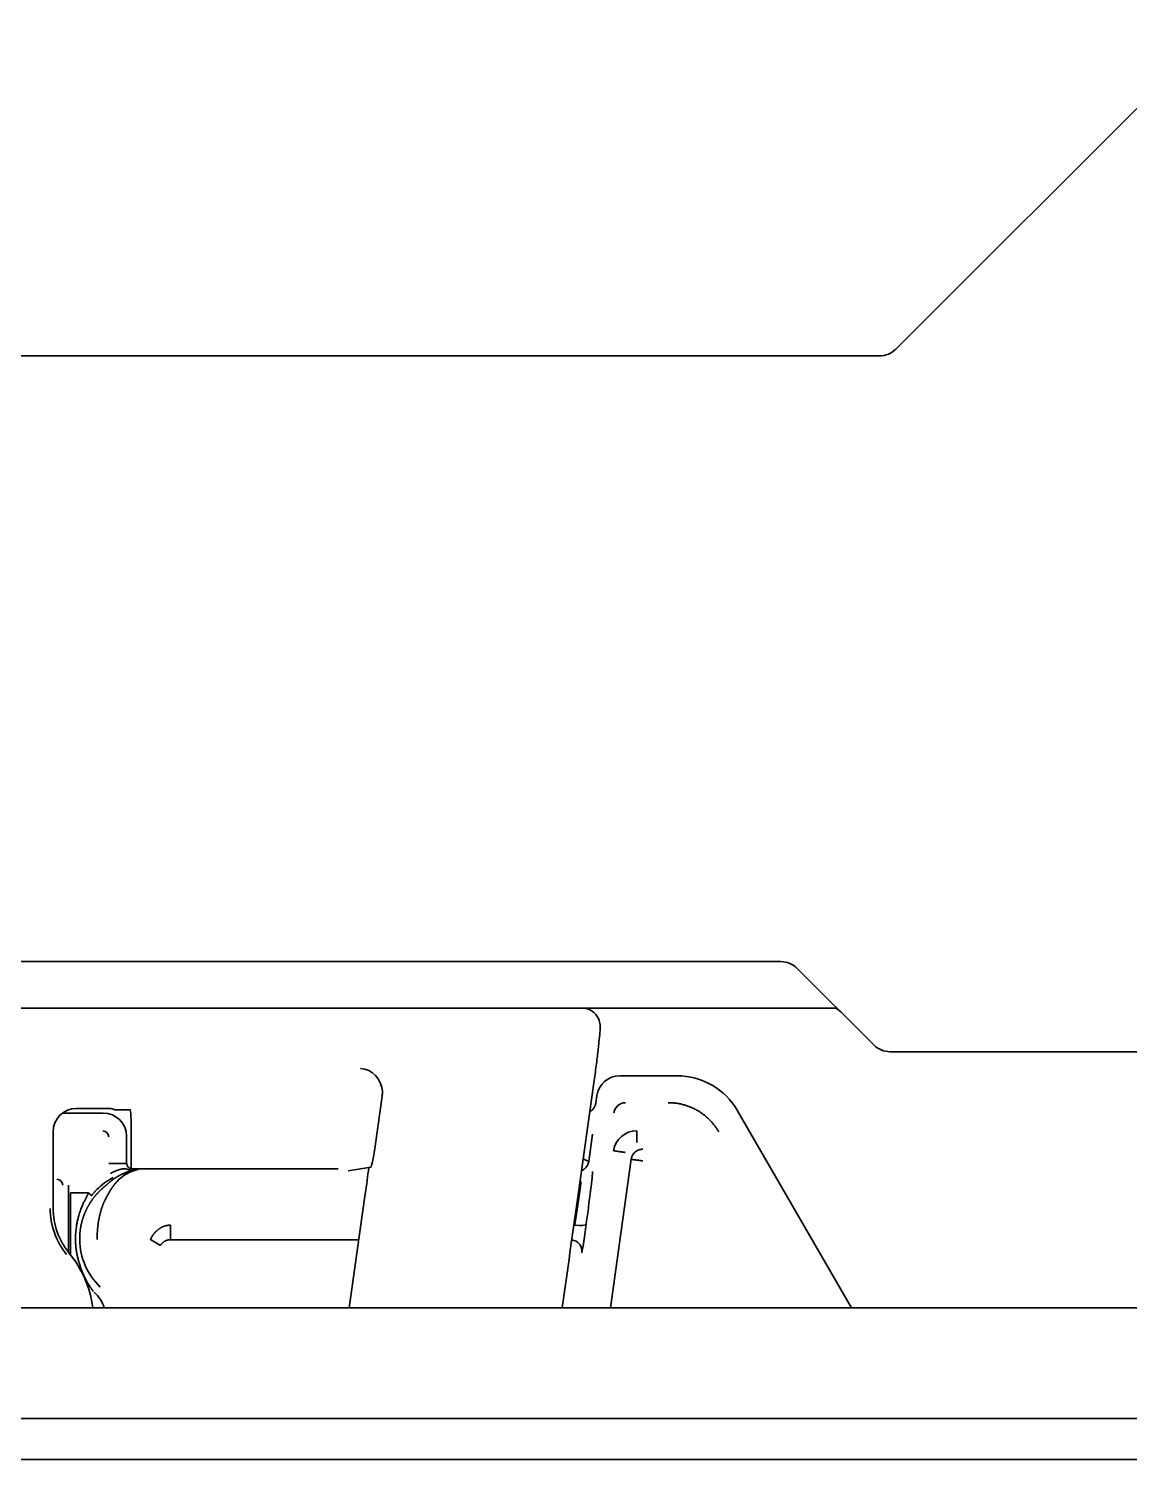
# Model space of a CAD drawing. Extents: x 53 to 4125, y 6244 to 9910.
# Drawn here: x 2729.7 to 2777, y 9778.4 to 9839.8 of the extents above; entities that cross this region are included whole.
import ezdxf

# ---------------------------------------------------------------- set-up
doc = ezdxf.new("R2010")
doc.units = 0
doc.header["$LTSCALE"] = 5
doc.layers.add('1', color=7, linetype='CONTINUOUS', true_color=0xffffff)
doc.layers.add('4', color=7, linetype='CONTINUOUS', true_color=0xffffff)

msp = doc.modelspace()

# ---------------------------------------------------------------- linework, layer by layer
at = {"layer": '1', "color": 7, "linetype": 'Continuous', "lineweight": 35}
for p, q in [((2766.934, 9826.052), (2780.689, 9839.807)), ((2412.323, 9825.759), (2766.227, 9825.759)), ((2761.995, 9799.759), (2416.556, 9799.759)), ((2762.702, 9799.466), (2765.982, 9796.186)), ((2414.142, 9797.759), (2764.409, 9797.759)), ((2695.068, 9797.759), (2753.483, 9797.759)), ((2902.568, 9795.893), (2766.689, 9795.893)), ((2753.285, 9789.648), (2753.988, 9794.655)), ((2744.891, 9793.991), (2744.602, 9791.934)), ((2731.775, 9793.454), (2732.801, 9793.454)), ((2733.3, 9793.446), (2733.434, 9793.401)), ((2733.933, 9793.393), (2734.083, 9793.393)), ((2730.775, 9792.454), (2730.775, 9789.165)), ((2734.125, 9792.41), (2734.125, 9790.864)), ((2743.433, 9790.777), (2744.316, 9790.919)), ((2744.409, 9790.934), (2744.316, 9790.919)), ((2744.168, 9789.786), (2743.482, 9784.904))]:
    msp.add_line(p, q, dxfattribs=at)
for centre, radius, start, end in [((2766.227, 9826.759), 1, 270, 315), ((2761.995, 9798.759), 1, 45, 89.99978), ((2763.861, 9796.893), 1, 45, 60.01102), ((2766.689, 9796.893), 1, 225, 270), ((2733.775, 9789.165), 3.127, 180, 219.26803), ((2733.775, 9789.165), 3, 180, 219.26803), ((2727.775, 9784.259), 4.75, 7.7957, 39.26803)]:
    msp.add_arc(centre, radius, start, end, dxfattribs=at)
for centre, major_axis, ratio, start_param, end_param in [((2743.96, 9794.179), (0.353, -0.945), 0.923303, 1.238396, 2.756833), ((2743.899, 9794.127), (0.757, 0.658), 0.996825, 5.429549, 5.618385), ((2731.775, 9792.454), (0.447, -0.895), 0.99981, 2.678052, 4.248696), ((2732.801, 9793.445), (0.5, 0), 0.017455, 0.05236, 1.570796), ((2733.933, 9793.401), (0.5, 0), 0.017455, 3.193953, 4.712389), ((2734.073, 9792.41), (0, -1), 0.052408, 1.570796, 3.124139), ((2744.549, 9791.934), (-0.141, -1), 0.051895, 0.01604, 1.57811), ((2744.009, 9789.786), (-0.423, -3), 0.051895, 1.57811, 1.965445), ((2749.784, 9789.648), (-13.966, -99.249), 0.03458, 1.527844, 1.575662)]:
    msp.add_ellipse(centre, major_axis=major_axis, ratio=ratio, start_param=start_param, end_param=end_param, dxfattribs=at)
msp.add_open_spline([(2753.988, 9794.655), (2754.006, 9794.78), (2754.055, 9795.139), (2754.131, 9795.723), (2754.198, 9796.313), (2754.236, 9796.732), (2754.245, 9796.921), (2754.238, 9797.083), (2754.204, 9797.242), (2754.126, 9797.416), (2753.975, 9797.594), (2753.749, 9797.728), (2753.576, 9797.758), (2753.483, 9797.759)], degree=3, knots=[0, 0, 0, 0, 0.083409, 0.243524, 0.404093, 0.565902, 0.698514, 0.750244, 0.784405, 0.828957, 0.880749, 0.940293, 1, 1, 1, 1], dxfattribs=at)
at = {"layer": '4', "color": 7, "linetype": 'Continuous', "lineweight": 35}
for p, q in [((2757.544, 9794.859), (2755.089, 9794.859)), ((2754.056, 9793.69), (2754.099, 9793.998)), ((2732.926, 9793.259), (2731.182, 9793.259)), ((2765.023, 9784.904), (2760.141, 9793.36)), ((2755.813, 9792.001), (2755.813, 9792.501)), ((2733.925, 9791.109), (2733.925, 9792.26)), ((2753.921, 9792.352), (2753.757, 9791.185)), ((2755.576, 9791.273), (2754.681, 9784.904)), ((2733.157, 9791.091), (2733.907, 9791.091)), ((2734.157, 9790.841), (2734.157, 9790.811)), ((2743.004, 9790.859), (2734.175, 9790.859)), ((2731.434, 9790.167), (2731.434, 9787.289)), ((2731.514, 9789.83), (2732.296, 9789.83)), ((2735.811, 9787.823), (2735.811, 9788.447)), ((2734.945, 9787.825), (2735.377, 9787.575)), ((2743.892, 9787.823), (2735.811, 9787.823)), ((2732.298, 9785.889), (2732.237, 9785.889)), ((2891.525, 9784.904), (2623.431, 9784.904)), ((2287.01, 9780.143), (2891.541, 9780.143)), ((2285.043, 9778.393), (2893.507, 9778.393))]:
    msp.add_line(p, q, dxfattribs=at)
for centre, radius, start, end in [((2755.813, 9791.501), 1, 89.99776, 172.00226), ((2734.775, 9787.859), 2.998, 118.47936, 135.01459), ((2734.775, 9787.859), 2.862, 180.92397, 226.25012), ((2731.277, 9784.29), 1.8, 19.95637, 45.5863)]:
    msp.add_arc(centre, radius, start, end, dxfattribs=at)
for centre, major_axis, ratio, start_param, end_param in [((2755.09, 9793.859), (0.342, -0.94), 0.99931, 2.792529, 4.223191), ((2757.542, 9791.857), (-1.501, -2.6), 0.999188, 2.618346, 3.66484), ((2732.925, 9792.259), (0.708, 0.708), 0.998783, 5.498396, 7.067974), ((2753.561, 9793.76), (0.171, -0.47), 0.99931, 0.151377, 1.081598), ((2755.328, 9793.204), (-0.171, 0.47), 0.99931, 5.934122, 7.364783), ((2732.907, 9792.241), (-0.177, -0.177), 0.998783, 2.356803, 3.926382), ((2734.775, 9789.062), (0, -1.812), 0.96827, 3.331502, 3.941795), ((2734.175, 9791.109), (0.177, 0.177), 0.998783, 2.356803, 3.926382), ((2734.157, 9791.003), (0.04, -0.196), 0.561653, 5.937302, 6.272638), ((2734.262, 9791.023), (0.033, -0.197), 0.640804, 6.024258, 6.271814), ((2753.491, 9787.756), (-0.422, -3), 0.017285, 1.824668, 3.109116), ((2730.934, 9790.167), (0.177, 0.177), 0.998783, 5.498396, 7.067974), ((2753.152, 9788.572), (-0.495, 0.067), 0.246669, 1.604334, 3.123583), ((2753.595, 9788.253), (-0.141, -1), 0.017285, 0.019883, 1.824668), ((2752.959, 9787.323), (-0.328, 0.377), 0.999646, 3.857353, 5.432757)]:
    msp.add_ellipse(centre, major_axis=major_axis, ratio=ratio, start_param=start_param, end_param=end_param, dxfattribs=at)
msp.add_open_spline([(2759.33, 9792.455), (2759.165, 9792.74), (2758.7, 9793.205), (2758.131, 9793.534), (2757.495, 9793.704), (2757.166, 9793.704)], degree=2, dxfattribs=at)
for points, degree, knots in [([(2753.756, 9791.186), (2753.75, 9791.189), (2753.67, 9791.224), (2753.532, 9791.286), (2753.525, 9791.289), (2753.518, 9791.292)], 3, [0, 0, 0, 0, 0.950768, 0.950768, 1, 1, 1, 1]), ([(2755.318, 9791.57), (2755.317, 9791.57), (2755.314, 9791.571), (2755.3, 9791.573), (2755.29, 9791.574), (2755.265, 9791.578), (2755.249, 9791.58), (2755.213, 9791.585), (2755.193, 9791.588), (2755.147, 9791.594), (2755.122, 9791.598), (2755.068, 9791.605), (2755.04, 9791.609), (2754.981, 9791.618), (2754.95, 9791.622), (2754.887, 9791.631), (2754.855, 9791.635), (2754.823, 9791.64)], 3, [0, 0, 0, 0, 0.125, 0.125, 0.25, 0.25, 0.375, 0.375, 0.5, 0.5, 0.625, 0.625, 0.75, 0.75, 0.875, 0.875, 1, 1, 1, 1]), ([(2756.071, 9791.705), (2756.068, 9791.705), (2756.061, 9791.705), (2756.05, 9791.705), (2756.04, 9791.704), (2756.03, 9791.704), (2756.02, 9791.703), (2756.01, 9791.702), (2756, 9791.7), (2755.991, 9791.699), (2755.981, 9791.697), (2755.972, 9791.695), (2755.963, 9791.694), (2755.954, 9791.692), (2755.945, 9791.689), (2755.937, 9791.687), (2755.928, 9791.685), (2755.92, 9791.682), (2755.912, 9791.679), (2755.904, 9791.677), (2755.896, 9791.674), (2755.888, 9791.671), (2755.881, 9791.668), (2755.873, 9791.665), (2755.866, 9791.661), (2755.859, 9791.658), (2755.852, 9791.655), (2755.845, 9791.651), (2755.839, 9791.648), (2755.832, 9791.645), (2755.826, 9791.641), (2755.82, 9791.638), (2755.814, 9791.634), (2755.808, 9791.63), (2755.802, 9791.627), (2755.797, 9791.623), (2755.791, 9791.62), (2755.786, 9791.616), (2755.781, 9791.612), (2755.776, 9791.609), (2755.771, 9791.605), (2755.766, 9791.602), (2755.762, 9791.598), (2755.757, 9791.595), (2755.753, 9791.591), (2755.749, 9791.588), (2755.745, 9791.584), (2755.741, 9791.581), (2755.737, 9791.577), (2755.733, 9791.574), (2755.73, 9791.571), (2755.726, 9791.567), (2755.723, 9791.564), (2755.72, 9791.561), (2755.703, 9791.545), (2755.677, 9791.515), (2755.647, 9791.471), (2755.625, 9791.431), (2755.606, 9791.389), (2755.591, 9791.346), (2755.582, 9791.31), (2755.578, 9791.287), (2755.577, 9791.278), (2755.576, 9791.273)], 3, [0, 0, 0, 0, 0.014618, 0.029072, 0.043363, 0.05749, 0.071454, 0.085255, 0.098892, 0.112366, 0.125676, 0.138823, 0.151806, 0.164626, 0.177283, 0.189776, 0.202105, 0.214271, 0.226274, 0.238113, 0.249789, 0.261302, 0.272651, 0.283836, 0.294858, 0.305717, 0.316412, 0.326944, 0.337312, 0.347517, 0.357558, 0.367436, 0.37715, 0.386701, 0.396089, 0.405313, 0.414373, 0.42327, 0.432004, 0.440574, 0.448981, 0.457225, 0.465305, 0.473221, 0.480974, 0.488564, 0.49599, 0.503252, 0.510352, 0.517287, 0.52406, 0.530669, 0.537114, 0.543396, 0.549515, 0.635298, 0.709598, 0.772409, 0.823728, 0.903509, 0.960638, 0.981673, 1, 1, 1, 1]), ([(2756.071, 9791.204), (2756.039, 9791.208), (2756.007, 9791.213), (2755.944, 9791.222), (2755.913, 9791.226), (2755.854, 9791.234), (2755.825, 9791.238), (2755.772, 9791.246), (2755.747, 9791.249), (2755.701, 9791.256), (2755.68, 9791.259), (2755.644, 9791.264), (2755.629, 9791.266), (2755.603, 9791.269), (2755.594, 9791.271), (2755.58, 9791.273), (2755.577, 9791.273), (2755.576, 9791.273)], 3, [0, 0, 0, 0, 0.125, 0.125, 0.25, 0.25, 0.375, 0.375, 0.5, 0.5, 0.625, 0.625, 0.75, 0.75, 0.875, 0.875, 1, 1, 1, 1]), ([(2733.073, 9790.179), (2733.078, 9790.183), (2733.087, 9790.193), (2733.102, 9790.206), (2733.116, 9790.22), (2733.131, 9790.234), (2733.146, 9790.247), (2733.161, 9790.26), (2733.176, 9790.273), (2733.191, 9790.286), (2733.206, 9790.299), (2733.221, 9790.312), (2733.237, 9790.324), (2733.252, 9790.337), (2733.268, 9790.349), (2733.283, 9790.361), (2733.299, 9790.373), (2733.314, 9790.385), (2733.33, 9790.396), (2733.346, 9790.408), (2733.362, 9790.419), (2733.377, 9790.43), (2733.393, 9790.441), (2733.409, 9790.452), (2733.425, 9790.463), (2733.442, 9790.474), (2733.458, 9790.484), (2733.474, 9790.494), (2733.49, 9790.505), (2733.506, 9790.515), (2733.523, 9790.525), (2733.539, 9790.534), (2733.555, 9790.544), (2733.572, 9790.553), (2733.588, 9790.563), (2733.605, 9790.572), (2733.621, 9790.581), (2733.638, 9790.59), (2733.655, 9790.598), (2733.671, 9790.607), (2733.688, 9790.616), (2733.705, 9790.624), (2733.721, 9790.632), (2733.738, 9790.64), (2733.755, 9790.648), (2733.772, 9790.656), (2733.788, 9790.663), (2733.805, 9790.671), (2733.822, 9790.678), (2733.839, 9790.685), (2733.856, 9790.692), (2733.873, 9790.699), (2733.889, 9790.706), (2733.906, 9790.712), (2733.923, 9790.719), (2733.94, 9790.725), (2733.957, 9790.731), (2733.974, 9790.737), (2733.991, 9790.743), (2734.008, 9790.749), (2734.025, 9790.754), (2734.042, 9790.76), (2734.058, 9790.765), (2734.075, 9790.77), (2734.092, 9790.775), (2734.109, 9790.78), (2734.126, 9790.785), (2734.143, 9790.79), (2734.16, 9790.794), (2734.176, 9790.798), (2734.193, 9790.803), (2734.21, 9790.807), (2734.227, 9790.811), (2734.244, 9790.815), (2734.26, 9790.818), (2734.277, 9790.822), (2734.288, 9790.824), (2734.294, 9790.825)], 3, [0, 0, 0, 0, 0.021215, 0.042217, 0.063005, 0.08358, 0.103942, 0.12409, 0.144025, 0.163747, 0.183256, 0.202551, 0.221633, 0.240501, 0.259156, 0.277598, 0.295827, 0.313842, 0.331645, 0.349234, 0.366609, 0.383772, 0.400721, 0.417457, 0.43398, 0.45029, 0.466386, 0.48227, 0.49794, 0.513397, 0.528641, 0.543672, 0.55849, 0.573094, 0.587486, 0.601665, 0.61563, 0.629383, 0.642923, 0.656249, 0.669363, 0.682264, 0.694952, 0.707427, 0.719689, 0.731739, 0.743575, 0.755199, 0.76661, 0.777809, 0.788795, 0.799568, 0.810129, 0.820477, 0.830613, 0.840536, 0.850247, 0.859745, 0.869032, 0.878106, 0.886968, 0.895618, 0.904056, 0.912282, 0.920297, 0.9281, 0.935691, 0.943071, 0.950239, 0.957196, 0.963943, 0.970478, 0.976803, 0.982917, 0.988821, 0.994515, 1, 1, 1, 1]), ([(2733.252, 9790.671), (2733.252, 9790.672), (2733.252, 9790.672), (2733.252, 9790.673), (2733.252, 9790.674), (2733.252, 9790.675), (2733.253, 9790.676), (2733.254, 9790.677), (2733.255, 9790.678), (2733.256, 9790.679), (2733.258, 9790.681), (2733.26, 9790.682), (2733.262, 9790.684), (2733.264, 9790.685), (2733.266, 9790.687), (2733.269, 9790.688), (2733.272, 9790.69), (2733.275, 9790.692), (2733.279, 9790.694), (2733.282, 9790.696), (2733.286, 9790.698), (2733.29, 9790.7), (2733.294, 9790.702), (2733.299, 9790.704), (2733.304, 9790.706), (2733.309, 9790.709), (2733.314, 9790.711), (2733.319, 9790.714), (2733.325, 9790.716), (2733.331, 9790.719), (2733.337, 9790.722), (2733.344, 9790.725), (2733.351, 9790.728), (2733.357, 9790.731), (2733.365, 9790.734), (2733.372, 9790.737), (2733.38, 9790.74), (2733.388, 9790.743), (2733.396, 9790.747), (2733.404, 9790.75), (2733.413, 9790.754), (2733.421, 9790.758), (2733.43, 9790.761), (2733.44, 9790.765), (2733.449, 9790.769), (2733.459, 9790.773), (2733.474, 9790.78), (2733.496, 9790.788), (2733.522, 9790.798), (2733.547, 9790.807), (2733.571, 9790.816), (2733.595, 9790.823), (2733.616, 9790.83), (2733.637, 9790.836), (2733.657, 9790.841), (2733.676, 9790.846), (2733.695, 9790.85), (2733.715, 9790.854), (2733.733, 9790.857), (2733.751, 9790.859), (2733.768, 9790.861), (2733.784, 9790.862), (2733.799, 9790.863), (2733.814, 9790.864), (2733.829, 9790.864), (2733.843, 9790.864), (2733.856, 9790.863), (2733.869, 9790.862), (2733.882, 9790.86), (2733.894, 9790.859), (2733.906, 9790.857), (2733.917, 9790.855), (2733.929, 9790.852), (2733.94, 9790.85), (2733.952, 9790.847), (2733.963, 9790.844), (2733.974, 9790.841), (2733.986, 9790.838), (2733.997, 9790.835), (2734.009, 9790.831), (2734.021, 9790.828), (2734.033, 9790.825), (2734.045, 9790.822), (2734.058, 9790.82), (2734.07, 9790.817), (2734.084, 9790.815), (2734.098, 9790.813), (2734.112, 9790.812), (2734.126, 9790.811), (2734.141, 9790.811), (2734.152, 9790.811), (2734.157, 9790.811)], 3, [0, 0, 0, 0, 0.000699, 0.001429, 0.002244, 0.00318, 0.004265, 0.005514, 0.006939, 0.008548, 0.010346, 0.012338, 0.014526, 0.016914, 0.019504, 0.022299, 0.0253, 0.028509, 0.031927, 0.035558, 0.039401, 0.04346, 0.047735, 0.052228, 0.056942, 0.061877, 0.067035, 0.072419, 0.078029, 0.083869, 0.089938, 0.096241, 0.102777, 0.109549, 0.116559, 0.123809, 0.131301, 0.139035, 0.147015, 0.155242, 0.163717, 0.172443, 0.181421, 0.190652, 0.200139, 0.209882, 0.219884, 0.247611, 0.274591, 0.300786, 0.326162, 0.350688, 0.374338, 0.397091, 0.418927, 0.439834, 0.462609, 0.484893, 0.506678, 0.527957, 0.548723, 0.568975, 0.588711, 0.607934, 0.626647, 0.644856, 0.66257, 0.679801, 0.69656, 0.712866, 0.728734, 0.744185, 0.759243, 0.77393, 0.788275, 0.802305, 0.816051, 0.829547, 0.842826, 0.855924, 0.868879, 0.88173, 0.894518, 0.907286, 0.920076, 0.932934, 0.945909, 0.959049, 0.972406, 0.986037, 1, 1, 1, 1]), ([(2734.157, 9790.811), (2734.161, 9790.812), (2734.166, 9790.813), (2734.178, 9790.815), (2734.185, 9790.816), (2734.204, 9790.819), (2734.216, 9790.82), (2734.239, 9790.824), (2734.251, 9790.825), (2734.262, 9790.827)], 3, [0, 0, 0, 0, 0.128205, 0.128205, 0.333333, 0.333333, 0.661538, 0.661538, 1, 1, 1, 1]), ([(2734.294, 9790.825), (2734.283, 9790.824), (2734.272, 9790.822), (2734.251, 9790.818), (2734.24, 9790.816), (2734.222, 9790.812), (2734.215, 9790.811), (2734.204, 9790.809), (2734.2, 9790.808), (2734.195, 9790.807)], 3, [0, 0, 0, 0, 0.338462, 0.338462, 0.666667, 0.666667, 0.871795, 0.871795, 1, 1, 1, 1]), ([(2734.262, 9790.827), (2734.27, 9790.828), (2734.278, 9790.829), (2734.298, 9790.831), (2734.31, 9790.833), (2734.342, 9790.836), (2734.362, 9790.837), (2734.403, 9790.84), (2734.423, 9790.84), (2734.444, 9790.841)], 3, [0, 0, 0, 0, 0.128205, 0.128205, 0.333333, 0.333333, 0.661538, 0.661538, 1, 1, 1, 1]), ([(2734.444, 9790.841), (2734.427, 9790.84), (2734.41, 9790.839), (2734.377, 9790.837), (2734.36, 9790.835), (2734.334, 9790.832), (2734.323, 9790.83), (2734.307, 9790.828), (2734.3, 9790.827), (2734.294, 9790.825)], 3, [0, 0, 0, 0, 0.338462, 0.338462, 0.666667, 0.666667, 0.871795, 0.871795, 1, 1, 1, 1]), ([(2753.757, 9791.185), (2753.748, 9791.126), (2753.729, 9791.069), (2753.672, 9790.964), (2753.634, 9790.917), (2753.547, 9790.841), (2753.498, 9790.811), (2753.446, 9790.791)], 3, [0, 0, 0, 0, 0.339854, 0.339854, 0.679709, 0.679709, 1, 1, 1, 1]), ([(2731.913, 9787.813), (2731.913, 9787.821), (2731.913, 9787.836), (2731.913, 9787.859), (2731.913, 9787.882), (2731.913, 9787.904), (2731.914, 9787.927), (2731.914, 9787.95), (2731.915, 9787.972), (2731.916, 9787.995), (2731.917, 9788.018), (2731.918, 9788.04), (2731.92, 9788.063), (2731.922, 9788.085), (2731.923, 9788.108), (2731.925, 9788.13), (2731.928, 9788.153), (2731.93, 9788.175), (2731.933, 9788.197), (2731.935, 9788.22), (2731.938, 9788.242), (2731.941, 9788.264), (2731.944, 9788.286), (2731.948, 9788.308), (2731.951, 9788.33), (2731.955, 9788.352), (2731.959, 9788.374), (2731.963, 9788.396), (2731.967, 9788.418), (2731.972, 9788.439), (2731.976, 9788.461), (2731.981, 9788.483), (2731.986, 9788.504), (2731.991, 9788.526), (2731.996, 9788.547), (2732.001, 9788.569), (2732.007, 9788.59), (2732.012, 9788.611), (2732.018, 9788.632), (2732.024, 9788.653), (2732.03, 9788.674), (2732.036, 9788.695), (2732.043, 9788.716), (2732.049, 9788.737), (2732.056, 9788.758), (2732.063, 9788.779), (2732.07, 9788.799), (2732.077, 9788.82), (2732.084, 9788.84), (2732.092, 9788.86), (2732.099, 9788.881), (2732.107, 9788.901), (2732.115, 9788.921), (2732.123, 9788.941), (2732.131, 9788.961), (2732.139, 9788.981), (2732.148, 9789.001), (2732.156, 9789.02), (2732.165, 9789.04), (2732.174, 9789.06), (2732.183, 9789.079), (2732.192, 9789.098), (2732.201, 9789.118), (2732.211, 9789.137), (2732.22, 9789.156), (2732.23, 9789.175), (2732.24, 9789.194), (2732.25, 9789.213), (2732.26, 9789.231), (2732.27, 9789.25), (2732.28, 9789.269), (2732.29, 9789.287), (2732.301, 9789.305), (2732.311, 9789.323), (2732.322, 9789.342), (2732.333, 9789.36), (2732.348, 9789.384), (2732.368, 9789.416), (2732.392, 9789.452), (2732.416, 9789.488), (2732.44, 9789.523), (2732.464, 9789.556), (2732.488, 9789.589), (2732.511, 9789.62), (2732.535, 9789.65), (2732.558, 9789.679), (2732.581, 9789.708), (2732.604, 9789.735), (2732.627, 9789.761), (2732.649, 9789.786), (2732.671, 9789.81), (2732.693, 9789.834), (2732.714, 9789.856), (2732.734, 9789.877), (2732.755, 9789.898), (2732.774, 9789.918), (2732.794, 9789.937), (2732.813, 9789.955), (2732.831, 9789.972), (2732.848, 9789.988), (2732.866, 9790.004), (2732.882, 9790.019), (2732.898, 9790.033), (2732.913, 9790.047), (2732.928, 9790.059), (2732.942, 9790.071), (2732.955, 9790.083), (2732.968, 9790.093), (2732.98, 9790.103), (2732.992, 9790.113), (2733.002, 9790.122), (2733.012, 9790.13), (2733.021, 9790.137), (2733.03, 9790.144), (2733.038, 9790.15), (2733.045, 9790.156), (2733.051, 9790.161), (2733.057, 9790.165), (2733.061, 9790.169), (2733.065, 9790.172), (2733.069, 9790.175), (2733.071, 9790.177), (2733.072, 9790.178), (2733.073, 9790.179)], 3, [0, 0, 0, 0, 0.00662, 0.013233, 0.01984, 0.02644, 0.033034, 0.039623, 0.046206, 0.052784, 0.059358, 0.065927, 0.072492, 0.079053, 0.085611, 0.092166, 0.098718, 0.105267, 0.111814, 0.118359, 0.124903, 0.131446, 0.137987, 0.144528, 0.151069, 0.15761, 0.164151, 0.170693, 0.177235, 0.183779, 0.190325, 0.196873, 0.203422, 0.209975, 0.21653, 0.223089, 0.229651, 0.236217, 0.242787, 0.249361, 0.255941, 0.262525, 0.269115, 0.27571, 0.282312, 0.28892, 0.295534, 0.302156, 0.308785, 0.315421, 0.322065, 0.328717, 0.335378, 0.342048, 0.348727, 0.355415, 0.362112, 0.36882, 0.375538, 0.382266, 0.389006, 0.395756, 0.402518, 0.409291, 0.416077, 0.422875, 0.429685, 0.436508, 0.443345, 0.450194, 0.457058, 0.463935, 0.470827, 0.477733, 0.484654, 0.49159, 0.498541, 0.513463, 0.528161, 0.542636, 0.55689, 0.570925, 0.584743, 0.598346, 0.611737, 0.624916, 0.637888, 0.650654, 0.663217, 0.675579, 0.687744, 0.699715, 0.711495, 0.723087, 0.734494, 0.745721, 0.756771, 0.767649, 0.778358, 0.788903, 0.799289, 0.809521, 0.819604, 0.829543, 0.839344, 0.849013, 0.858556, 0.867979, 0.877288, 0.886492, 0.895597, 0.904609, 0.913538, 0.92239, 0.931174, 0.939898, 0.94857, 0.957199, 0.965793, 0.974361, 0.982912, 0.991456, 1, 1, 1, 1]), ([(2733.516, 9790.324), (2733.516, 9790.323), (2733.516, 9790.323), (2733.515, 9790.322), (2733.514, 9790.321), (2733.513, 9790.319), (2733.512, 9790.318), (2733.51, 9790.316), (2733.508, 9790.314), (2733.506, 9790.312), (2733.504, 9790.309), (2733.502, 9790.307), (2733.499, 9790.304), (2733.497, 9790.301), (2733.494, 9790.297), (2733.49, 9790.294), (2733.487, 9790.29), (2733.484, 9790.286), (2733.48, 9790.282), (2733.476, 9790.277), (2733.472, 9790.272), (2733.467, 9790.267), (2733.463, 9790.262), (2733.458, 9790.256), (2733.453, 9790.25), (2733.448, 9790.244), (2733.443, 9790.238), (2733.437, 9790.231), (2733.431, 9790.224), (2733.426, 9790.217), (2733.419, 9790.209), (2733.413, 9790.201), (2733.407, 9790.193), (2733.4, 9790.185), (2733.393, 9790.176), (2733.386, 9790.167), (2733.379, 9790.157), (2733.371, 9790.147), (2733.363, 9790.137), (2733.356, 9790.127), (2733.347, 9790.116), (2733.335, 9790.099), (2733.319, 9790.077), (2733.298, 9790.047), (2733.277, 9790.015), (2733.256, 9789.982), (2733.234, 9789.948), (2733.212, 9789.912), (2733.189, 9789.874), (2733.167, 9789.835), (2733.144, 9789.795), (2733.12, 9789.753), (2733.097, 9789.71), (2733.073, 9789.665), (2733.048, 9789.619), (2733.027, 9789.578), (2733.008, 9789.541), (2732.992, 9789.509), (2732.977, 9789.477), (2732.962, 9789.444), (2732.948, 9789.411), (2732.933, 9789.377), (2732.92, 9789.343), (2732.906, 9789.309), (2732.893, 9789.274), (2732.88, 9789.239), (2732.868, 9789.203), (2732.856, 9789.167), (2732.844, 9789.131), (2732.833, 9789.095), (2732.822, 9789.058), (2732.812, 9789.021), (2732.801, 9788.983), (2732.792, 9788.945), (2732.782, 9788.907), (2732.773, 9788.869), (2732.764, 9788.831), (2732.756, 9788.792), (2732.748, 9788.753), (2732.74, 9788.714), (2732.733, 9788.674), (2732.726, 9788.635), (2732.719, 9788.595), (2732.713, 9788.555), (2732.707, 9788.515), (2732.702, 9788.475), (2732.697, 9788.435), (2732.692, 9788.395), (2732.687, 9788.354), (2732.683, 9788.314), (2732.68, 9788.273), (2732.676, 9788.233), (2732.673, 9788.192), (2732.671, 9788.151), (2732.669, 9788.11), (2732.667, 9788.07), (2732.665, 9788.029), (2732.664, 9787.988), (2732.663, 9787.947), (2732.663, 9787.907), (2732.663, 9787.866), (2732.663, 9787.839), (2732.663, 9787.825)], 3, [0, 0, 0, 0, 0.005319, 0.010682, 0.016089, 0.021541, 0.027038, 0.03258, 0.038167, 0.043801, 0.049482, 0.05521, 0.060984, 0.066807, 0.072677, 0.078596, 0.084563, 0.090579, 0.096645, 0.10276, 0.108925, 0.11514, 0.121406, 0.127722, 0.134089, 0.140507, 0.146977, 0.153499, 0.160072, 0.166698, 0.173376, 0.180107, 0.186891, 0.193728, 0.200618, 0.207562, 0.214559, 0.22161, 0.228716, 0.235876, 0.24309, 0.250359, 0.268012, 0.285689, 0.30339, 0.321116, 0.338867, 0.356643, 0.374445, 0.392273, 0.410127, 0.428008, 0.445916, 0.463852, 0.481815, 0.499806, 0.511511, 0.52317, 0.534783, 0.546352, 0.557876, 0.569356, 0.580793, 0.592187, 0.603539, 0.61485, 0.626119, 0.637349, 0.648538, 0.659689, 0.670801, 0.681876, 0.692913, 0.703914, 0.714879, 0.72581, 0.736705, 0.747567, 0.758396, 0.769192, 0.779957, 0.790691, 0.801395, 0.812068, 0.822714, 0.833331, 0.84392, 0.854484, 0.865021, 0.875533, 0.886021, 0.896485, 0.906926, 0.917345, 0.927743, 0.938121, 0.948479, 0.958818, 0.969138, 0.979442, 0.989729, 1, 1, 1, 1]), ([(2753.152, 9788.447), (2753.153, 9788.455), (2753.156, 9788.471), (2753.159, 9788.495), (2753.163, 9788.519), (2753.167, 9788.543), (2753.171, 9788.567), (2753.175, 9788.591), (2753.179, 9788.614), (2753.182, 9788.637), (2753.186, 9788.661), (2753.19, 9788.684), (2753.193, 9788.707), (2753.197, 9788.73), (2753.201, 9788.752), (2753.204, 9788.775), (2753.208, 9788.798), (2753.211, 9788.82), (2753.215, 9788.842), (2753.218, 9788.864), (2753.221, 9788.886), (2753.225, 9788.908), (2753.228, 9788.93), (2753.231, 9788.951), (2753.235, 9788.973), (2753.238, 9788.994), (2753.241, 9789.015), (2753.244, 9789.036), (2753.248, 9789.057), (2753.251, 9789.078), (2753.254, 9789.098), (2753.257, 9789.119), (2753.26, 9789.139), (2753.263, 9789.159), (2753.266, 9789.179), (2753.269, 9789.199), (2753.272, 9789.219), (2753.275, 9789.238), (2753.278, 9789.257), (2753.281, 9789.276), (2753.284, 9789.295), (2753.286, 9789.314), (2753.289, 9789.333), (2753.292, 9789.351), (2753.295, 9789.37), (2753.297, 9789.388), (2753.3, 9789.406), (2753.303, 9789.424), (2753.305, 9789.442), (2753.308, 9789.459), (2753.31, 9789.476), (2753.313, 9789.494), (2753.315, 9789.511), (2753.318, 9789.527), (2753.32, 9789.544), (2753.323, 9789.56), (2753.325, 9789.577), (2753.327, 9789.593), (2753.33, 9789.609), (2753.332, 9789.625), (2753.334, 9789.64), (2753.336, 9789.656), (2753.338, 9789.671), (2753.341, 9789.686), (2753.343, 9789.701), (2753.345, 9789.716), (2753.347, 9789.73), (2753.349, 9789.745), (2753.351, 9789.759), (2753.353, 9789.773), (2753.355, 9789.787), (2753.357, 9789.8), (2753.359, 9789.814), (2753.361, 9789.827), (2753.363, 9789.84), (2753.364, 9789.853), (2753.366, 9789.866), (2753.368, 9789.878), (2753.37, 9789.891), (2753.371, 9789.903), (2753.373, 9789.915), (2753.375, 9789.927), (2753.376, 9789.938), (2753.378, 9789.95), (2753.379, 9789.961), (2753.381, 9789.972), (2753.382, 9789.983), (2753.384, 9789.994), (2753.385, 9790.005), (2753.387, 9790.015), (2753.388, 9790.025), (2753.389, 9790.035), (2753.391, 9790.045), (2753.392, 9790.055), (2753.393, 9790.064), (2753.395, 9790.074), (2753.396, 9790.083), (2753.397, 9790.092), (2753.398, 9790.101), (2753.399, 9790.109), (2753.4, 9790.118), (2753.401, 9790.126), (2753.402, 9790.134), (2753.403, 9790.142), (2753.404, 9790.15), (2753.405, 9790.157), (2753.406, 9790.165), (2753.407, 9790.172), (2753.408, 9790.179), (2753.409, 9790.186), (2753.41, 9790.192), (2753.41, 9790.199), (2753.411, 9790.205), (2753.412, 9790.211), (2753.412, 9790.217), (2753.413, 9790.223), (2753.414, 9790.229), (2753.414, 9790.234), (2753.415, 9790.24), (2753.415, 9790.245), (2753.416, 9790.25), (2753.416, 9790.255), (2753.417, 9790.259), (2753.417, 9790.264), (2753.418, 9790.268), (2753.418, 9790.272), (2753.418, 9790.276), (2753.419, 9790.28), (2753.419, 9790.284), (2753.419, 9790.287), (2753.419, 9790.291), (2753.42, 9790.294), (2753.42, 9790.297), (2753.42, 9790.3), (2753.42, 9790.302), (2753.42, 9790.305), (2753.42, 9790.307), (2753.42, 9790.31), (2753.42, 9790.312), (2753.42, 9790.314), (2753.42, 9790.315), (2753.42, 9790.317), (2753.42, 9790.319), (2753.42, 9790.32), (2753.419, 9790.321), (2753.419, 9790.322), (2753.419, 9790.323), (2753.419, 9790.323), (2753.419, 9790.324)], 3, [0, 0, 0, 0, 0.007832, 0.01565, 0.023454, 0.031245, 0.039021, 0.046784, 0.054532, 0.062267, 0.069988, 0.077695, 0.085388, 0.093067, 0.100732, 0.108384, 0.116022, 0.123646, 0.131256, 0.138852, 0.146434, 0.154003, 0.161558, 0.169099, 0.176626, 0.18414, 0.19164, 0.199126, 0.206598, 0.214056, 0.221501, 0.228932, 0.236349, 0.243753, 0.251143, 0.258519, 0.265881, 0.27323, 0.280565, 0.287886, 0.295194, 0.302488, 0.309769, 0.317035, 0.324289, 0.331528, 0.338754, 0.345966, 0.353165, 0.36035, 0.367521, 0.374679, 0.381824, 0.388954, 0.396071, 0.403175, 0.410265, 0.417342, 0.424405, 0.431454, 0.43849, 0.445513, 0.452522, 0.459517, 0.466499, 0.473468, 0.480423, 0.487365, 0.494293, 0.501208, 0.508109, 0.514997, 0.521872, 0.528733, 0.535581, 0.542415, 0.549236, 0.556044, 0.562838, 0.569619, 0.576387, 0.583141, 0.589882, 0.59661, 0.603324, 0.610025, 0.616713, 0.623388, 0.630049, 0.636697, 0.643332, 0.649954, 0.656562, 0.663157, 0.669739, 0.676308, 0.682864, 0.689406, 0.695936, 0.702452, 0.708955, 0.715445, 0.721922, 0.728386, 0.734836, 0.741274, 0.747698, 0.75411, 0.760508, 0.766894, 0.773266, 0.779625, 0.785972, 0.792305, 0.798626, 0.804933, 0.811228, 0.817509, 0.823778, 0.830033, 0.836276, 0.842506, 0.848723, 0.854927, 0.861119, 0.867297, 0.873463, 0.879616, 0.885756, 0.891883, 0.897997, 0.904099, 0.910188, 0.916264, 0.922327, 0.928378, 0.934416, 0.940442, 0.946454, 0.952454, 0.958442, 0.964416, 0.970378, 0.976328, 0.982265, 0.988189, 0.994101, 1, 1, 1, 1]), ([(2731.522, 9787.131), (2731.523, 9787.247), (2731.524, 9787.343), (2731.525, 9787.612), (2731.526, 9788.057), (2731.524, 9788.332), (2731.523, 9788.441), (2731.522, 9788.579), (2731.521, 9788.663), (2731.518, 9788.993), (2731.518, 9789.074), (2731.516, 9789.212), (2731.516, 9789.324), (2731.514, 9789.602), (2731.514, 9789.83)], 2, [0, 0, 0, 0.081431, 0.081431, 0.265145, 0.448859, 0.448859, 0.540716, 0.540716, 0.632572, 0.724429, 0.724429, 0.816286, 0.816286, 1, 1, 1]), ([(2732.298, 9785.889), (2732.295, 9785.895), (2732.288, 9785.908), (2732.278, 9785.927), (2732.267, 9785.947), (2732.256, 9785.968), (2732.244, 9785.989), (2732.233, 9786.012), (2732.221, 9786.035), (2732.209, 9786.058), (2732.196, 9786.083), (2732.184, 9786.108), (2732.171, 9786.134), (2732.157, 9786.161), (2732.144, 9786.189), (2732.131, 9786.217), (2732.117, 9786.246), (2732.103, 9786.276), (2732.089, 9786.307), (2732.075, 9786.338), (2732.061, 9786.371), (2732.047, 9786.404), (2732.032, 9786.438), (2732.018, 9786.473), (2732.004, 9786.508), (2731.99, 9786.545), (2731.975, 9786.582), (2731.961, 9786.62), (2731.947, 9786.659), (2731.934, 9786.699), (2731.92, 9786.74), (2731.906, 9786.781), (2731.893, 9786.824), (2731.88, 9786.867), (2731.868, 9786.911), (2731.855, 9786.956), (2731.843, 9787.002), (2731.832, 9787.048), (2731.82, 9787.096), (2731.81, 9787.145), (2731.8, 9787.194), (2731.79, 9787.244), (2731.781, 9787.295), (2731.773, 9787.348), (2731.765, 9787.401), (2731.758, 9787.454), (2731.752, 9787.509), (2731.747, 9787.565), (2731.742, 9787.622), (2731.739, 9787.679), (2731.736, 9787.738), (2731.734, 9787.797), (2731.734, 9787.857), (2731.734, 9787.92), (2731.736, 9787.99), (2731.74, 9788.07), (2731.747, 9788.159), (2731.756, 9788.258), (2731.772, 9788.381), (2731.795, 9788.527), (2731.83, 9788.694), (2731.869, 9788.845), (2731.909, 9788.973), (2731.944, 9789.077), (2731.98, 9789.172), (2732.015, 9789.259), (2732.049, 9789.339), (2732.082, 9789.412), (2732.114, 9789.478), (2732.143, 9789.539), (2732.171, 9789.594), (2732.198, 9789.644), (2732.222, 9789.689), (2732.243, 9789.73), (2732.263, 9789.766), (2732.28, 9789.799), (2732.291, 9789.82), (2732.296, 9789.83)], 3, [0, 0, 0, 0, 0.005144, 0.010473, 0.015989, 0.021691, 0.02758, 0.033657, 0.039921, 0.046374, 0.053016, 0.059845, 0.066863, 0.074069, 0.081463, 0.089044, 0.096813, 0.104768, 0.11291, 0.121238, 0.129751, 0.13845, 0.147333, 0.1564, 0.165651, 0.175085, 0.184701, 0.194499, 0.204479, 0.21464, 0.224983, 0.235506, 0.24621, 0.257094, 0.268159, 0.279405, 0.290832, 0.302441, 0.314233, 0.326207, 0.338367, 0.350711, 0.363244, 0.375965, 0.388877, 0.401984, 0.415287, 0.428789, 0.442495, 0.456409, 0.470534, 0.484877, 0.499419, 0.513781, 0.530622, 0.549904, 0.571574, 0.595553, 0.621731, 0.661173, 0.702465, 0.745019, 0.773598, 0.79996, 0.82436, 0.846942, 0.867812, 0.887065, 0.904786, 0.921055, 0.935947, 0.949529, 0.961869, 0.973028, 0.983065, 0.992038, 1, 1, 1, 1]), ([(2732.298, 9789.828), (2732.333, 9789.799), (2732.364, 9789.769), (2732.405, 9789.724), (2732.414, 9789.708), (2732.41, 9789.702)], 3, [0, 0, 0, 0, 0.5, 0.5, 1, 1, 1, 1]), ([(2732.655, 9789.979), (2732.643, 9789.968), (2732.632, 9789.956), (2732.604, 9789.927), (2732.586, 9789.908), (2732.542, 9789.86), (2732.515, 9789.83), (2732.462, 9789.767), (2732.435, 9789.735), (2732.41, 9789.702)], 3, [0, 0, 0, 0, 0.128205, 0.128205, 0.333333, 0.333333, 0.661538, 0.661538, 1, 1, 1, 1]), ([(2734.945, 9787.825), (2734.947, 9787.83), (2734.952, 9787.841), (2734.959, 9787.856), (2734.967, 9787.871), (2734.975, 9787.886), (2734.983, 9787.901), (2734.991, 9787.916), (2734.999, 9787.93), (2735.007, 9787.944), (2735.016, 9787.959), (2735.024, 9787.972), (2735.033, 9787.986), (2735.042, 9788), (2735.051, 9788.013), (2735.06, 9788.026), (2735.07, 9788.04), (2735.079, 9788.052), (2735.089, 9788.065), (2735.099, 9788.078), (2735.108, 9788.09), (2735.119, 9788.102), (2735.129, 9788.114), (2735.139, 9788.126), (2735.15, 9788.138), (2735.16, 9788.149), (2735.171, 9788.16), (2735.182, 9788.171), (2735.193, 9788.182), (2735.205, 9788.193), (2735.216, 9788.204), (2735.228, 9788.214), (2735.239, 9788.224), (2735.251, 9788.234), (2735.263, 9788.244), (2735.275, 9788.254), (2735.292, 9788.267), (2735.313, 9788.282), (2735.339, 9788.3), (2735.365, 9788.317), (2735.391, 9788.333), (2735.417, 9788.347), (2735.444, 9788.361), (2735.471, 9788.374), (2735.498, 9788.386), (2735.525, 9788.396), (2735.553, 9788.406), (2735.581, 9788.414), (2735.609, 9788.422), (2735.637, 9788.429), (2735.666, 9788.434), (2735.694, 9788.439), (2735.723, 9788.443), (2735.752, 9788.445), (2735.782, 9788.447), (2735.801, 9788.447), (2735.811, 9788.447)], 3, [0, 0, 0, 0, 0.01516, 0.030238, 0.045238, 0.060162, 0.075011, 0.089789, 0.104496, 0.119137, 0.133714, 0.148228, 0.162682, 0.177079, 0.191422, 0.205713, 0.219954, 0.234149, 0.2483, 0.262409, 0.27648, 0.290515, 0.304517, 0.318489, 0.332433, 0.346352, 0.36025, 0.374129, 0.387991, 0.401841, 0.41568, 0.429512, 0.443339, 0.457164, 0.470991, 0.484821, 0.498659, 0.52692, 0.554804, 0.582338, 0.609548, 0.636465, 0.663115, 0.689531, 0.715743, 0.741783, 0.767682, 0.793475, 0.819195, 0.844874, 0.870548, 0.896249, 0.922011, 0.947869, 0.973854, 1, 1, 1, 1]), ([(2735.811, 9787.823), (2735.808, 9787.823), (2735.801, 9787.823), (2735.79, 9787.823), (2735.779, 9787.822), (2735.767, 9787.821), (2735.755, 9787.82), (2735.743, 9787.818), (2735.731, 9787.817), (2735.718, 9787.814), (2735.705, 9787.812), (2735.691, 9787.809), (2735.678, 9787.805), (2735.664, 9787.801), (2735.649, 9787.797), (2735.635, 9787.791), (2735.62, 9787.786), (2735.606, 9787.78), (2735.591, 9787.773), (2735.576, 9787.765), (2735.557, 9787.755), (2735.535, 9787.741), (2735.51, 9787.724), (2735.488, 9787.707), (2735.468, 9787.689), (2735.45, 9787.671), (2735.434, 9787.654), (2735.419, 9787.637), (2735.407, 9787.62), (2735.396, 9787.604), (2735.386, 9787.589), (2735.38, 9787.579), (2735.377, 9787.575)], 3, [0, 0, 0, 0, 0.019706, 0.04013, 0.061274, 0.083142, 0.105737, 0.129061, 0.153116, 0.177905, 0.203429, 0.229691, 0.256691, 0.284432, 0.312915, 0.34214, 0.372109, 0.402824, 0.434285, 0.466493, 0.499449, 0.55966, 0.616902, 0.67118, 0.722503, 0.770878, 0.816316, 0.858829, 0.898433, 0.935145, 0.968991, 1, 1, 1, 1]), ([(2732.513, 9785.598), (2732.503, 9785.61), (2732.494, 9785.622), (2732.469, 9785.653), (2732.453, 9785.672), (2732.414, 9785.723), (2732.391, 9785.755), (2732.344, 9785.821), (2732.321, 9785.855), (2732.299, 9785.889)], 3, [0, 0, 0, 0, 0.128205, 0.128205, 0.333333, 0.333333, 0.661538, 0.661538, 1, 1, 1, 1])]:
    msp.add_open_spline(points, degree=degree, knots=knots, dxfattribs=at)
msp.add_rational_spline([(2753.447, 9790.791), (2753.716, 9790.899), (2753.756, 9791.186)], [0.902592950819, 0.822126451308, 0.999987285023], degree=2, dxfattribs=at)

doc.saveas('drawing.dxf')
